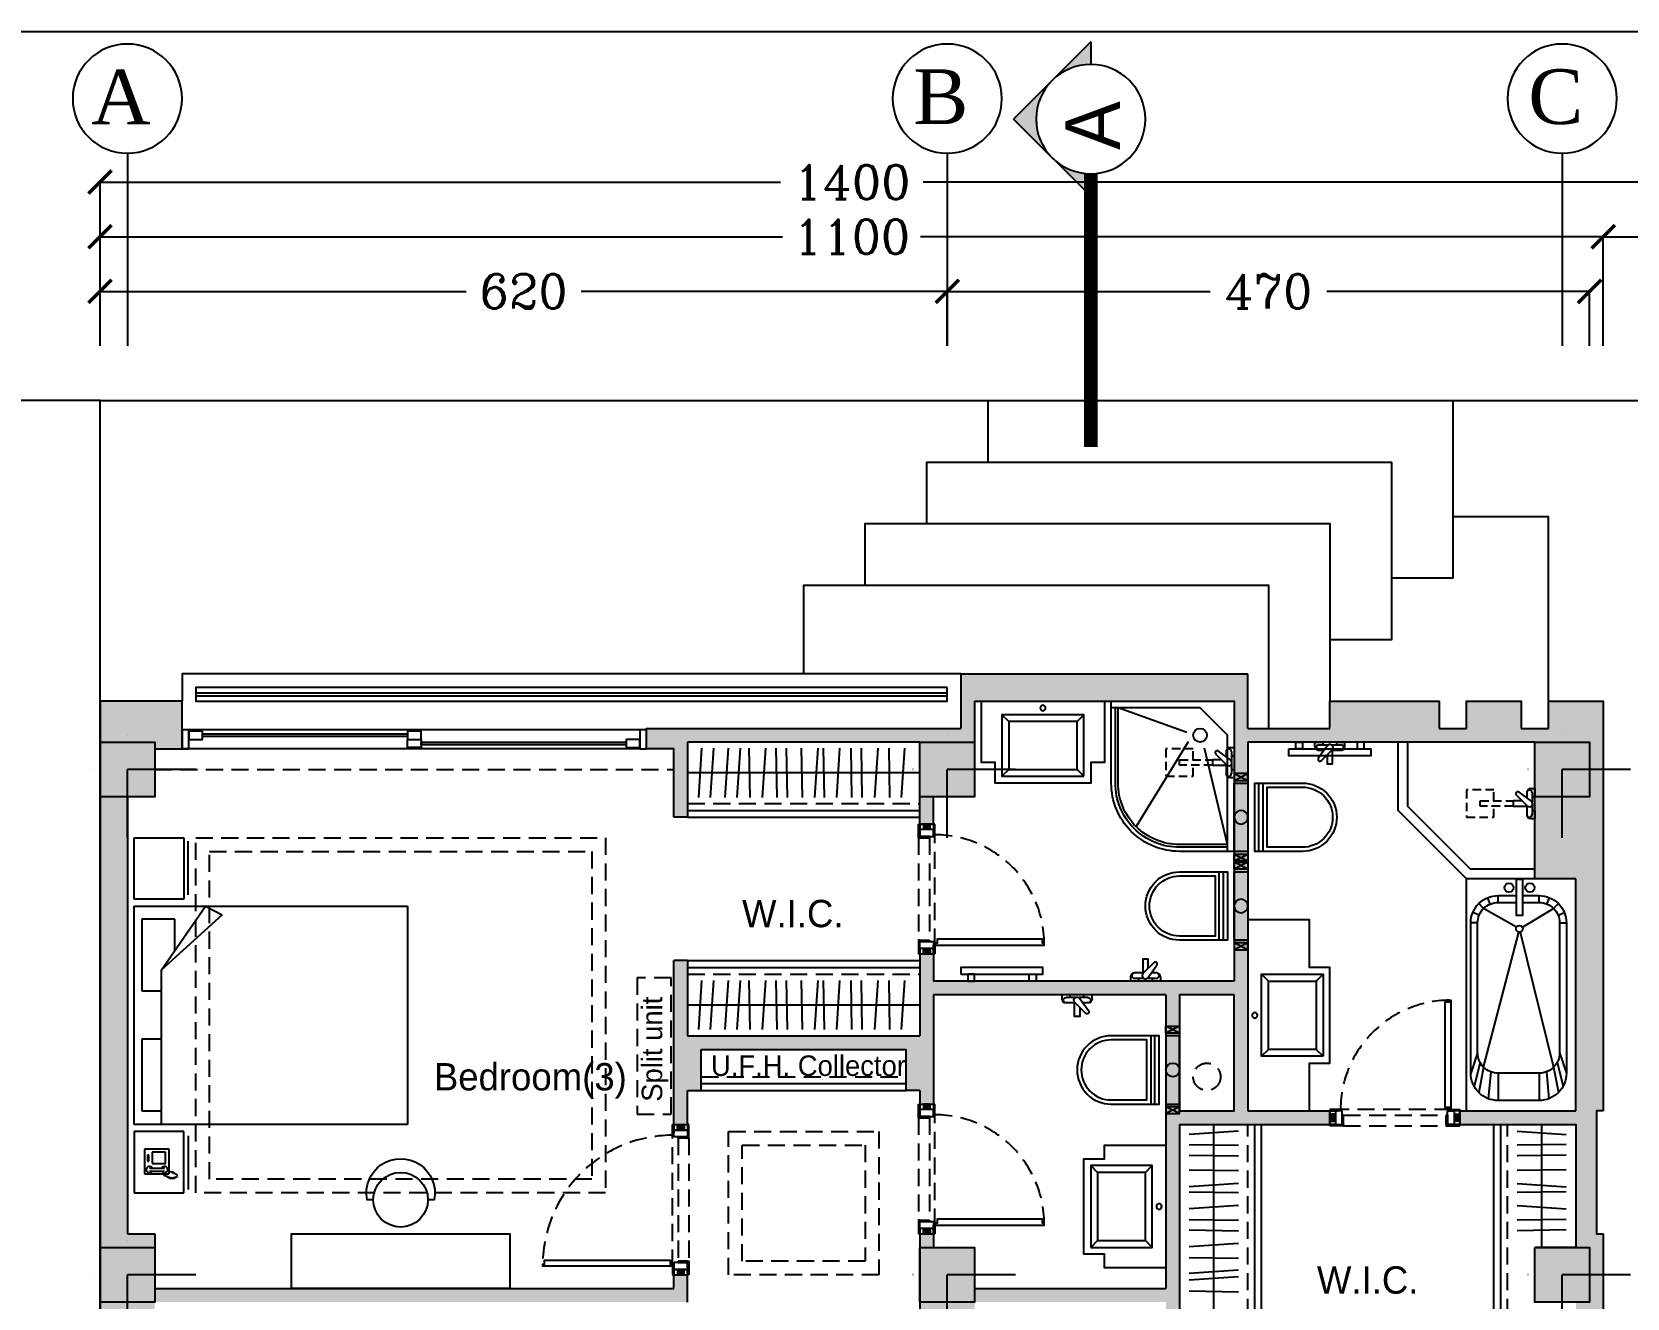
# Model space of a CAD drawing. Header units: millimetres. Extents: x 118878 to 201916, y 10986 to 20993.
# Drawn here: x 183731 to 184898, y 17536 to 18463 of the extents above; entities that cross this region are included whole.
import ezdxf
from ezdxf.enums import TextEntityAlignment as Align

# ---------------------------------------------------------------- set-up
doc = ezdxf.new("R2010")
doc.units = ezdxf.units.MM
doc.header["$LTSCALE"] = 100
doc.linetypes.add('DASHDOT', pattern=[1, 0.5, -0.25, 0, -0.25])
doc.linetypes.add('HIDDEN2', pattern=[0.1875, 0.125, -0.0625])
for name, color, linetype in [('0-ceiling opening', 240, 'HIDDEN2'), ('0-handrail', 135, 'Continuous'), ('0-WIN', 187, 'Continuous'), ('1', 1, 'Continuous'), ('2', 2, 'Continuous'), ('3', 3, 'Continuous'), ('7', 7, 'Continuous'), ('8', 8, 'HIDDEN2'), ('9', 11, 'Continuous'), ('AX', 1, 'Continuous'), ('bou', 4, 'Continuous'), ('DOOR', 2, 'Continuous'), ('furniture faz2', 181, 'Continuous'), ('K', 9, 'HIDDEN2'), ('text', 201, 'Continuous'), ('TOOLS', 1, 'Continuous')]:
    doc.layers.add(name, color=color, linetype=linetype)
doc.styles.add('2222', font='seguibli.ttf', dxfattribs={"height": 0.5})
doc.styles.add('ROMANC', font='ROMANC.SHX')
doc.styles.add('SANSSERIFBOLDOBLIQUE', font='romantic.ttf', dxfattribs={"height": 0.5})
doc.styles.add('SHEET', font='andlso.ttf')
doc.dimstyles.new('1', dxfattribs={"dimtxt": 25, "dimasz": 17, "dimexe": 0, "dimexo": 0, "dimgap": 10, "dimtad": 0, "dimdec": 0, "dimzin": 0, "dimdsep": 46, "dimtxsty": 'ROMANC', "dimblk": 'ARCHTICK', "dimcen": 0, "dimclrd": 1, "dimclre": 1, "dimclrt": 3, "dimadec": 0, "dimazin": 0, "dimtfac": 1, "dimtdec": 0, "dimtofl": 0, "dimtmove": 2, "dimatfit": 3, "dimldrblk": 'ARCHTICK', "dimfxl": 1, "dimtolj": 1, "dimtzin": 0, "dimarcsym": 0})

# ---------------------------------------------------------------- blocks, each defined once
blk = doc.blocks.new('D-W-90-16')
at = {"layer": 'DOOR', "color": 1}
for p, q in [((-7.5, 4), (-2.5, 1)), ((-2.5, 4), (-7.5, 1)), ((-7.5, -106), (-2.5, -103)), ((-2.5, -106), (-7.5, -103))]:
    blk.add_line(p, q, dxfattribs=at)
at = {"layer": 'DOOR', "color": 8, "linetype": 'HIDDEN2'}
for p, q in [((-11, -96), (-11, -6)), ((-3, -96), (-3, -6)), ((1, -2), (1, -100))]:
    blk.add_line(p, q, dxfattribs=at)
at = {"layer": 'DOOR', "color": 1}
for points in [[(-11, 4), (-10, 4), (-10, -6), (-11, -6)], [(-7.5, 4), (-7.5, 1), (-2.5, 1), (-2.5, 4)], [(1, 4), (0, 4), (0, -2), (1, -2)], [(-3, -6), (-3, -5), (-10, -5), (-10, -6)], [(-11, -106), (-10, -106), (-10, -96), (-11, -96)], [(-3, -96), (-3, -97), (-10, -97), (-10, -96)], [(-7.5, -106), (-7.5, -103), (-2.5, -103), (-2.5, -106)], [(1, -106), (0, -106), (0, -100), (1, -100)]]:
    blk.add_lwpolyline(points, close=True, dxfattribs=at)
at = {"layer": 'DOOR'}
for points in [[(-10, 4), (-10, 0), (0, 0), (0, 4)], [(-10, -106), (-10, -102), (0, -102), (0, -106)]]:
    blk.add_lwpolyline(points, close=True, dxfattribs=at)
at = {"layer": 'DOOR', "color": 3}
for points in [[(0, -5), (0, 0), (-10, 0), (-10, -5)], [(1.5, -2.3), (95.9, -2.3), (95.9, -3.8), (94.7, -3.8), (94.7, -6.8), (2.7, -6.8), (2.7, -3.8), (1.5, -3.8)], [(0, -97), (0, -102), (-10, -102), (-10, -97)]]:
    blk.add_lwpolyline(points, close=True, dxfattribs=at)
at = {"layer": 'DOOR', "color": 1}
blk.add_circle((0.8, -3), 0.75, dxfattribs=at)
at = {"layer": 'DOOR', "color": 1, "linetype": 'HIDDEN2'}
blk.add_arc((0.8, -3), 95.2, 270.4516, 359.5484, dxfattribs=at)
blk = doc.blocks.new('D-WC-1')
at = {"layer": 'DOOR', "color": 1}
for p, q in [((-4, 7.5), (-1, 2.5)), ((-4, 2.5), (-1, 7.5)), ((91, 7.5), (88, 2.5)), ((91, 2.5), (88, 7.5))]:
    blk.add_line(p, q, dxfattribs=at)
at = {"layer": 'DOOR', "color": 8, "linetype": 'HIDDEN2'}
for p, q in [((81, 11), (6, 11)), ((81, 3), (6, 3)), ((2, -1), (85, -1))]:
    blk.add_line(p, q, dxfattribs=at)
at = {"layer": 'DOOR', "color": 1}
for points in [[(-4, 11), (-4, 10), (6, 10), (6, 11)], [(-4, 7.5), (-1, 7.5), (-1, 2.5), (-4, 2.5)], [(6, 3), (5, 3), (5, 10), (6, 10)], [(91, 11), (91, 10), (81, 10), (81, 11)], [(81, 3), (82, 3), (82, 10), (81, 10)], [(91, -1), (91, 0), (85, 0), (85, -1)], [(91, 7.5), (88, 7.5), (88, 2.5), (91, 2.5)], [(-4, -1), (-4, 0), (2, 0), (2, -1)]]:
    blk.add_lwpolyline(points, close=True, dxfattribs=at)
at = {"layer": 'DOOR'}
for points in [[(-4, 0), (0, 0), (0, 10), (-4, 10)], [(91, 0), (87, 0), (87, 10), (91, 10)]]:
    blk.add_lwpolyline(points, close=True, dxfattribs=at)
at = {"layer": 'DOOR', "color": 3}
for points in [[(5, 0), (0, 0), (0, 10), (5, 10)], [(82, 0), (87, 0), (87, 10), (82, 10)], [(2.3, -1.5), (2.3, -80.9), (3.8, -80.9), (3.8, -79.7), (6.8, -79.7), (6.8, -2.7), (3.8, -2.7), (3.8, -1.5)]]:
    blk.add_lwpolyline(points, close=True, dxfattribs=at)
at = {"layer": 'DOOR', "color": 1}
blk.add_circle((3, -0.8), 0.75, dxfattribs=at)
at = {"layer": 'DOOR', "color": 1, "linetype": 'HIDDEN2'}
blk.add_arc((3, -0.8), 80.2, 270.4516, 359.5484, dxfattribs=at)
blk = doc.blocks.new('geberit toilet')
for p, q in [((-27, -4), (-32, -14)), ((-32, -4), (-27, -14)), ((27, -4), (32, -14)), ((32, -4), (27, -14))]:
    blk.add_line(p, q)
for points in [[(-27, -14), (-32, -14), (-32, -4), (-27, -4)], [(-25, -14), (25, -14), (25, -4), (-25, -4)], [(27, -14), (32, -14), (32, -4), (27, -4)], [(-25, -25), (25, -25), (25, -22), (-25, -22)]]:
    blk.add_lwpolyline(points, close=True)
for points in [[(0, -79), (0, -79, 0.414214), (25, -54), (25, -19), (-25, -19), (-25, -54, 0.414214)], [(0, -76, 0.414214), (22, -54), (22, -28), (-22, -28), (-22, -54, 0.414214)]]:
    blk.add_lwpolyline(points, format="xyb", close=True)
blk.add_circle((0, -9), 5)
blk = doc.blocks.new('shir-1')
for p, q in [((-19, 3), (-19, 0)), ((-13, 0), (-19, 0)), ((-9.3, 6), (-16, 6)), ((-9.2, 2), (-16, 2)), ((-13, 2), (-13, 0)), ((0, 2), (-6.8, 2)), ((0, 6), (-3.7, 6)), ((-3, 2), (-3, 0)), ((3, 0), (-3, 0)), ((3, 3), (3, 0))]:
    blk.add_line(p, q)
blk.add_lwpolyline([(-6.2, 2.5), (0.4, 11.6, 0.927043), (-1.9, 13.5), (-9.8, 5.5, 1)], format="xyb", close=True)
blk.add_lwpolyline([(-6, 9.4), (-6, 16), (-10, 16), (-10, 6)])
for centre, radius, start, end in [((-16, 3), 3, 90, 180), ((-16, 4), 2, 90, 270), ((0, 4), 2, 270, 90), ((0, 3), 3, 0, 90)]:
    blk.add_arc(centre, radius, start, end)
blk = doc.blocks.new('RECTANG')
for p, q in [((1, 1), (0, 1)), ((0, 1), (0, 0)), ((1, 0), (1, 1)), ((0, 0), (1, 0))]:
    blk.add_line(p, q)
blk = doc.blocks.new('bed-160')
for p, q in [((0, 85), (0, 130)), ((0, 130), (36.4, 130)), ((36.4, 130), (36.4, 85)), ((21.6, 116.3), (22, 117.7)), ((22.5, 116.8), (22.9, 118.1)), ((23.4, 117.2), (23.8, 118.6)), ((24.3, 117.7), (24.7, 119)), ((25.1, 118.1), (25.6, 119.4)), ((26, 118.6), (26.5, 119.9)), ((26.9, 118.6), (27.4, 119.9)), ((27.8, 118.6), (28.3, 119.9)), ((28.7, 118.6), (29.1, 119.9)), ((29.6, 118.1), (30, 119.4)), ((30, 115.5), (30.5, 116.8)), ((30.5, 117.7), (30.9, 119)), ((31.1, 116.6), (31.5, 118)), ((39.5, 88.2), (39.5, 127.6)), ((11.2, 114.1), (22.2, 114.1)), ((11.2, 111.9), (22.2, 111.9)), ((14.9, 106.5), (14.9, 106.5)), ((17, 106.5), (17, 106.5)), ((19.1, 106.5), (19.1, 106.5)), ((21.1, 106.5), (21.1, 106.5)), ((24.4, 113.8), (26.9, 114.6)), ((27.4, 114.1), (27.8, 115.5)), ((28.3, 114.6), (28.7, 115.9)), ((29.1, 115), (29.6, 116.3)), ((14.9, 104.4), (14.9, 104.4)), ((14.9, 102.4), (14.9, 102.4)), ((17, 104.4), (17, 104.4)), ((17, 102.4), (17, 102.4)), ((19.1, 104.4), (19.1, 104.4)), ((19.1, 102.4), (19.1, 102.4)), ((21.1, 104.4), (21.1, 104.4)), ((21.1, 102.4), (21.1, 102.4)), ((36.4, 85), (0, 85)), ((200, 80), (0, 80)), ((0, 80), (0, -80)), ((20, 80), (20, -33.2)), ((200, -80), (200, 80)), ((5.5, 17.5), (5.5, 70)), ((5.5, 70), (20, 70)), ((20, 17.5), (5.5, 17.5)), ((5.5, -70.4), (5.5, -17.9)), ((5.5, -17.9), (20, -17.9)), ((20, -33.2), (52.2, -80)), ((64.5, -73.6), (20, -33.2)), ((29.7, -47.4), (29.7, -70.4)), ((0, -80), (200, -80)), ((29.7, -70.4), (5.5, -70.4)), ((52.2, -80), (64.5, -73.6)), ((0, -85), (0, -130)), ((36.4, -85), (0, -85)), ((36.4, -130), (36.4, -85)), ((39.5, -88.2), (39.5, -127.6)), ((0, -130), (36.4, -130))]:
    blk.add_line(p, q)
at = {"extrusion": (0, 0, -1)}
for centre, start_param, end_param in [((11.2, 113), 2.853464, 8.14211), ((22.2, 113), 5.995057, 11.283703)]:
    blk.add_ellipse(centre, major_axis=(-1.64, 1.64), ratio=1, start_param=start_param, end_param=end_param, dxfattribs=at)
at = {"extrusion": (0, 0, -1), "rotation": 270}
for p, xscale, yscale, zscale in [((-25.6, 116.1), 18.1846601321781, 17.96035895911056, -18.1846601321781), ((-10.7, 106.9), 4.501684322508348, 1.038850228271157, -4.501684322508348), ((-22.9, 108.6), 8.310801826169257, 9.695935463864133, -8.310801826169257)]:
    blk.add_blockref('RECTANG', p, dxfattribs=dict(at, xscale=xscale, yscale=yscale, zscale=zscale))
blk = doc.blocks.new('SSS-90')
for p, q in [((15, -20), (10, -15)), ((50, -20), (55, -15)), ((10, -75), (15, -70)), ((50, -70), (55, -75))]:
    blk.add_line(p, q)
blk.add_lwpolyline([(0, -90), (45, -90), (45, -80), (60, -80), (60, -10), (45, -10), (45, 0), (0, 0), (0, -90)])
for points in [[(55, -75), (10, -75), (10, -15), (55, -15)], [(50, -70), (15, -70), (15, -20), (50, -20)]]:
    blk.add_lwpolyline(points, close=True)
at = {"ltscale": 0.4}
blk.add_circle((5, -45), 2, dxfattribs=at)
blk = doc.blocks.new('shir-dush')
for p, q in [((-19, 3), (-19, 0)), ((-13, 0), (-19, 0)), ((-9.3, 6), (-16, 6)), ((-9.2, 2), (-16, 2)), ((-13, 2), (-13, 0)), ((0, 2), (-6.8, 2)), ((0, 6), (-3.7, 6)), ((-3, 2), (-3, 0)), ((3, 0), (-3, 0)), ((3, 3), (3, 0))]:
    blk.add_line(p, q)
at = {"linetype": 'HIDDEN2', "ltscale": 0.5}
blk.add_lwpolyline([(-6, 30), (2, 30), (2, 50), (-18, 50), (-18, 30), (-10, 30)], dxfattribs=at)
blk.add_lwpolyline([(-6, 16), (-10, 16), (-10, 40), (-6, 40)], close=True, dxfattribs=at)
blk.add_lwpolyline([(-6.2, 2.5), (0.4, 11.6, 0.927043), (-1.9, 13.5), (-9.8, 5.5, 1)], format="xyb", close=True)
blk.add_lwpolyline([(-6, 9.4), (-6, 16), (-10, 16), (-10, 6)])
for centre, radius, start, end in [((-16, 3), 3, 90, 180), ((-16, 4), 2, 90, 270), ((0, 4), 2, 270, 90), ((0, 3), 3, 0, 90)]:
    blk.add_arc(centre, radius, start, end)
blk = doc.blocks.new('z-d-45')
for p, q in [((5, 105), (21.8, 34.5)), ((33.8, 29.7), (71.8, 91.8)), ((34.8, 23), (85, 5))]:
    blk.add_line(p, q)
blk.add_lwpolyline([(90, 5), (90, 0), (0, 0), (0, 110), (5, 110), (5, 25), (25, 5), (90, 5)])
for points in [[(5, 110), (40, 110, -0.414214), (90, 60), (90, 5)], [(5, 107), (40, 107, -0.414214), (87, 60), (87, 5)], [(5, 105), (40, 105, -0.414214), (85, 60), (85, 5)]]:
    blk.add_lwpolyline(points, format="xyb")
blk.add_circle((25, 25), 5)
blk = doc.blocks.new('SSS-140')
for p, q in [((10, 100), (15, 95)), ((50, 95), (55, 100)), ((15, 45), (10, 40)), ((50, 45), (55, 40))]:
    blk.add_line(p, q)
blk.add_lwpolyline([(0, 140), (45, 140), (45, 105), (60, 105), (60, 35), (45, 35), (45, 0), (0, 0), (0, 140)])
for points in [[(55, 100), (10, 100), (10, 40), (55, 40)], [(50, 95), (15, 95), (15, 45), (50, 45)]]:
    blk.add_lwpolyline(points, close=True)
at = {"ltscale": 0.4}
blk.add_circle((5, 70), 2, dxfattribs=at)
blk = doc.blocks.new('stools')
blk.add_lwpolyline([(0, -20), (0, -24.5, 1.224745), (0, 24.5), (0, 20)], format="xyb")
for start, end in [(90, 270), (270, 90)]:
    blk.add_arc((0, 0), 20, start, end)
blk = doc.blocks.new('C1')
at = {"layer": 'AX'}
blk.add_line((0, 100), (0, 0), dxfattribs=at)
blk.add_circle((0, 128.35), 28.35, dxfattribs=at)
blk = doc.blocks.new('_ArchTick')
at = {"color": 0, "linetype": 'ByBlock', "const_width": 0.15}
blk.add_lwpolyline([(-0.5, -0.5), (0.5, 0.5)], dxfattribs=at)
blk = doc.blocks.new('*D245')
at = {"layer": 'AX', "color": 1, "linetype": 'Continuous', "lineweight": -2, "transparency": 16777216}
for p, q in [((0, 290), (0, 330)), ((0, 330), (267.9, 330)), ((620, 330), (352.1, 330)), ((620, 290), (620, 330))]:
    blk.add_line(p, q, dxfattribs=at)
at = {"layer": 'Defpoints', "color": 0, "transparency": 16777216}
for p in [(620, 330), (0, 290), (620, 290)]:
    blk.add_point(p, dxfattribs=at)
at = {"layer": 'AX', "color": 1, "lineweight": -2, "transparency": 16777216, "xscale": 17, "yscale": 17, "zscale": 17, "rotation": 180}
blk.add_blockref('_ArchTick', (0, 330), dxfattribs=at)
at = {"layer": 'AX', "color": 1, "lineweight": -2, "transparency": 16777216, "xscale": 17, "yscale": 17, "zscale": 17}
blk.add_blockref('_ArchTick', (620, 330), dxfattribs=at)
at = {"layer": 'AX', "color": 3, "transparency": 16777216, "insert": (310, 330), "char_height": 25, "attachment_point": 5, "style": 'ROMANC'}
blk.add_mtext('\\A1;620', dxfattribs=at)
blk = doc.blocks.new('*D246')
at = {"layer": 'AX', "color": 1, "linetype": 'Continuous', "lineweight": -2, "transparency": 16777216}
for p, q in [((620, 290), (620, 330)), ((620, 330), (812.3, 330)), ((1090, 330), (897.7, 330)), ((1090, 290), (1090, 330))]:
    blk.add_line(p, q, dxfattribs=at)
at = {"layer": 'Defpoints', "color": 0, "transparency": 16777216}
for p in [(1090, 330), (620, 290), (1090, 290)]:
    blk.add_point(p, dxfattribs=at)
at = {"layer": 'AX', "color": 1, "lineweight": -2, "transparency": 16777216, "xscale": 17, "yscale": 17, "zscale": 17, "rotation": 180}
blk.add_blockref('_ArchTick', (620, 330), dxfattribs=at)
at = {"layer": 'AX', "color": 1, "lineweight": -2, "transparency": 16777216, "xscale": 17, "yscale": 17, "zscale": 17}
blk.add_blockref('_ArchTick', (1090, 330), dxfattribs=at)
at = {"layer": 'AX', "color": 3, "transparency": 16777216, "insert": (855, 330), "char_height": 25, "attachment_point": 5, "style": 'ROMANC'}
blk.add_mtext('\\A1;470', dxfattribs=at)
blk = doc.blocks.new('col40x40')
at = {"layer": 'AX'}
h = blk.add_hatch(color=252, dxfattribs=at)
h.dxf.hatch_style = 1
h.paths.add_polyline_path([(-20, -20), (20, -20), (20, 20), (-20, 20)])
at = {"layer": 'AX', "linetype": 'DASHDOT'}
for p, q in [((0, 50), (0, -50)), ((50, 0), (-50, 0))]:
    blk.add_line(p, q, dxfattribs=at)
at = {"layer": 'AX', "color": 7}
blk.add_lwpolyline([(-20, -20), (20, -20), (20, 20), (-20, 20)], close=True, dxfattribs=at)
blk = doc.blocks.new('ax-t1')
at = {"xscale": -1}
for p in [(30, -260), (480, -260), (1080, -260), (30, -980), (480, -980), (1080, -980), (30, -1350), (480, -1350), (1080, -1350)]:
    blk.add_blockref('col40x40', p, dxfattribs=at)
blk = doc.blocks.new('*D247')
at = {"layer": 'AX', "color": 1, "linetype": 'Continuous', "lineweight": -2, "transparency": 16777216}
for p, q in [((0, 290), (0, 370)), ((0, 370), (499.5, 370)), ((1100, 370), (600.5, 370)), ((1100, 290), (1100, 370))]:
    blk.add_line(p, q, dxfattribs=at)
at = {"layer": 'Defpoints', "color": 0, "transparency": 16777216}
for p in [(0, 370), (0, 290), (1100, 290)]:
    blk.add_point(p, dxfattribs=at)
at = {"layer": 'AX', "color": 1, "lineweight": -2, "transparency": 16777216, "xscale": 17, "yscale": 17, "zscale": 17, "rotation": 180}
blk.add_blockref('_ArchTick', (0, 370), dxfattribs=at)
at = {"layer": 'AX', "color": 1, "lineweight": -2, "transparency": 16777216, "xscale": 17, "yscale": 17, "zscale": 17}
blk.add_blockref('_ArchTick', (1100, 370), dxfattribs=at)
at = {"layer": 'AX', "color": 3, "transparency": 16777216, "insert": (550, 370), "char_height": 25, "attachment_point": 5, "style": 'ROMANC'}
blk.add_mtext('\\A1;1100', dxfattribs=at)
blk = doc.blocks.new('*D253')
at = {"layer": 'AX', "color": 1, "linetype": 'Continuous', "lineweight": -2, "transparency": 16777216}
for p, q in [((0, 290), (0, 410)), ((0, 410), (497.9, 410)), ((1400, 410), (602.4, 410)), ((1400, 290), (1400, 410))]:
    blk.add_line(p, q, dxfattribs=at)
at = {"layer": 'Defpoints', "color": 0, "transparency": 16777216}
for p in [(1400, 410), (0, 290), (1400, 290)]:
    blk.add_point(p, dxfattribs=at)
at = {"layer": 'AX', "color": 1, "lineweight": -2, "transparency": 16777216, "xscale": 17, "yscale": 17, "zscale": 17, "rotation": 180}
blk.add_blockref('_ArchTick', (0, 410), dxfattribs=at)
at = {"layer": 'AX', "color": 1, "lineweight": -2, "transparency": 16777216, "xscale": 17, "yscale": 17, "zscale": 17}
blk.add_blockref('_ArchTick', (1400, 410), dxfattribs=at)
at = {"layer": 'AX', "color": 3, "transparency": 16777216, "insert": (550.2, 410), "char_height": 25, "attachment_point": 5, "style": 'ROMANC'}
blk.add_mtext('\\A1;1400', dxfattribs=at)
blk = doc.blocks.new('*D241')
at = {"layer": 'AX', "color": 1, "linetype": 'Continuous', "lineweight": -2, "transparency": 16777216}
for p, q in [((1100, 290), (1100, 370)), ((1100, 370), (1207.9, 370)), ((1400, 370), (1292.1, 370)), ((1400, 290), (1400, 370))]:
    blk.add_line(p, q, dxfattribs=at)
at = {"layer": 'Defpoints', "color": 0, "transparency": 16777216}
for p in [(1400, 370), (1100, 290), (1400, 290)]:
    blk.add_point(p, dxfattribs=at)
at = {"layer": 'AX', "color": 1, "lineweight": -2, "transparency": 16777216, "xscale": 17, "yscale": 17, "zscale": 17, "rotation": 180}
blk.add_blockref('_ArchTick', (1100, 370), dxfattribs=at)
at = {"layer": 'AX', "color": 1, "lineweight": -2, "transparency": 16777216, "xscale": 17, "yscale": 17, "zscale": 17}
blk.add_blockref('_ArchTick', (1400, 370), dxfattribs=at)
at = {"layer": 'AX', "color": 3, "transparency": 16777216, "insert": (1250, 370), "char_height": 25, "attachment_point": 5, "style": 'ROMANC'}
blk.add_mtext('\\A1;300', dxfattribs=at)
blk = doc.blocks.new('towel-warmer')
for points in [[(-30, 5), (30, 5), (30, 10), (-30, 10)], [(-25, 0), (-20, 0), (-20, 5), (-25, 5)], [(25, 0), (20, 0), (20, 5), (25, 5)]]:
    blk.add_lwpolyline(points, close=True)
blk = doc.blocks.new('WAN-01')
for p, q in [((-281.2, 51.2), (-288.3, 58.3)), ((-254, 5.5), (-281.2, 51.2)), ((-271.5, 57.7), (-275.3, 67)), ((-260, 60), (-260, 70)), ((-246.6, 2.3), (-48.8, 51.2)), ((-70, 60), (-40, 70)), ((-55.9, 56.5), (-21.2, 65.3)), ((-48.8, 51.2), (-11.7, 58.3)), ((-290, 30), (-300, 30)), ((-287.7, 41.5), (-297, 45.3)), ((-42, 40.8), (-2.7, 44.4)), ((-40, 30), (0, 30)), ((-48.8, -51.2), (-246.6, 0.1)), ((-253.9, -3.1), (-281.2, -51.2)), ((-290, -30), (-300, -30)), ((-287.7, -41.5), (-297, -45.3)), ((-42, -40.8), (-2.7, -44.4)), ((-40, -30), (0, -30)), ((-281.2, -51.2), (-288.3, -58.3)), ((-271.5, -57.7), (-275.3, -67)), ((-260, -60), (-260, -70)), ((-70, -60), (-40, -70)), ((-55.9, -56.5), (-21.2, -65.3)), ((-48.8, -51.2), (-11.7, -58.3))]:
    blk.add_line(p, q)
for points in [[(-300, 6.2), (-300, 30, -0.414214), (-260, 70), (-40, 70, -0.414214), (0, 30), (0, -30, -0.414214), (-40, -70), (-260, -70, -0.414214), (-300, -30), (-300, -3.8)], [(-290, 6.2), (-290, 30, -0.414214), (-260, 60), (-70, 60, -0.414214), (-40, 30), (-40, -30, -0.414214), (-70, -60), (-260, -60, -0.414214), (-290, -30), (-290, -3.8)]]:
    blk.add_lwpolyline(points, format="xyb")
blk.add_lwpolyline([(-323.7, -3.8), (-271.4, -3.8), (-271.4, 6.2), (-323.7, 6.2)], close=True)
for centre, radius in [((-311.7, 16.6, -560), 6.78), ((-251.4, 1.2), 5), ((-311.7, -14.1, -560), 6.78)]:
    blk.add_circle(centre, radius)
blk = doc.blocks.new('win-plan-11')
at = {"layer": '0-WIN'}
for p, q in [((-30, 14), (-365, 14)), ((-30, 0), (-360, 0))]:
    blk.add_line(p, q, dxfattribs=at)
for points in [[(-360, 0), (-365, 0), (-365, 14), (-360, 14)], [(-200, 7), (-190, 7), (-190, 13), (-200, 13)], [(-30, 7), (-40, 7), (-40, 13), (-30, 13)], [(-25, 0), (-30, 0), (-30, 14), (-25, 14)], [(-350, 1), (-360, 1), (-360, 7), (-350, 7)], [(-350, 3), (-200, 3), (-200, 5), (-350, 5)], [(-190, 1), (-200, 1), (-200, 7), (-190, 7)], [(-190, 9), (-40, 9), (-40, 11), (-190, 11)]]:
    blk.add_lwpolyline(points, close=True, dxfattribs=at)
blk = doc.blocks.new('SEC-SSS1')
at = {"layer": 'TOOLS'}
h = blk.add_hatch(color=3, dxfattribs=at)
h.dxf.hatch_style = 1
h.paths.add_polyline_path([(56.6, -56.6), (28.3, -28.3, -0.198912), (40, -56.6, -0.198912), (28.3, -84.9)])
h.paths.add_polyline_path([(28.3, -84.9, -0.198912), (0, -96.6), (0, -113.1)])
h.paths.add_polyline_path([(0, 0), (0, -16.6, -0.198912), (28.3, -28.3)])
at = {"layer": 'TOOLS', "color": 3}
for p, q in [((0, 0), (0, -16.6)), ((0, 0), (56.6, -56.6)), ((0, -113.1), (56.6, -56.6))]:
    blk.add_line(p, q, dxfattribs=at)
at = {"layer": 'TOOLS', "color": 3, "linetype": 'DASHDOT', "const_width": 10}
blk.add_lwpolyline([(0, -96.6), (0, -296.6)], dxfattribs=at)
at = {"layer": 'TOOLS', "color": 3}
blk.add_circle((0, -56.6), 40, dxfattribs=at)
blk = doc.blocks.new('SEC-S-N-1')
at = {"layer": '3', "xscale": -1}
blk.add_blockref('SEC-SSS1', (725, 262.7), dxfattribs=at)
at = {"layer": 'TOOLS', "style": '2222'}
blk.add_text('A', height=40, rotation=90, dxfattribs=at).set_placement((726.4, 201.4), align=Align.MIDDLE)
blk = doc.blocks.new('AX-01')
at = {"layer": 'AX', "extrusion": (0, 0, -1), "xscale": 1.41093474426815, "yscale": 1.41093474426815, "zscale": -1.41093474426815}
for p in [(-20, 290), (-620, 290), (-1070, 290)]:
    blk.add_blockref('C1', p, dxfattribs=at)
at = {"layer": 'AX', "rotation": 180}
blk.add_blockref('ax-t1', (1100, -1370), dxfattribs=at)
at = {"layer": 'AX', "color": 3, "style": 'SANSSERIFBOLDOBLIQUE'}
for s, p in [('A', (15.3, 472.5)), ('B', (615.3, 472.5)), ('C', (1065.3, 472.5))]:
    blk.add_text(s, height=40, dxfattribs=at).set_placement(p, align=Align.MIDDLE)
at = {"layer": 'AX'}
dim = blk.add_linear_dim(base=(1400, 410), p1=(0, 290), p2=(1400, 290), dimstyle='1', override={"dimfxl": 0}, dxfattribs=at)
dim.commit()
dim.dimension.update_dxf_attribs({"geometry": '*D253', "text_midpoint": (550.2, 410), "dimtype": 160})
for base, p1, p2, picture, middle in [((0, 370), (1100, 290), (0, 290), '*D247', (550, 370)), ((1400, 370), (1100, 290), (1400, 290), '*D241', (1250, 370)), ((620, 330), (0, 290), (620, 290), '*D245', (310, 330)), ((1090, 330), (620, 290), (1090, 290), '*D246', (855, 330))]:
    dim = blk.add_linear_dim(base=base, p1=p1, p2=p2, dimstyle='1', override={"dimfxl": 0}, dxfattribs=at)
    dim.commit()
    dim.dimension.update_dxf_attribs({"geometry": picture, "text_midpoint": middle})

msp = doc.modelspace()

# ---------------------------------------------------------------- hatches: boundary and pattern name
at = {"layer": '9'}
h = msp.add_hatch(color=256, dxfattribs=at)
h.paths.add_polyline_path([(184881, 17973), (184841, 17973), (184841, 17953), (184821, 17953), (184821, 17973), (184781, 17973), (184781, 17953), (184761, 17953), (184761, 17973), (184681, 17973), (184681, 17953), (184621, 17953), (184621, 17993), (184411, 17993), (184411, 17953), (184181, 17953), (184181, 17938), (184201, 17938), (184201, 17888), (184211, 17888), (184211, 17943), (184381, 17943), (184381, 17883), (184391, 17883), (184391, 17903), (184421, 17903), (184421, 17973), (184611, 17973), (184611, 17768), (184391, 17768), (184391, 17788), (184381, 17788), (184381, 17728), (184211, 17728), (184211, 17783), (184201, 17783), (184201, 17663), (184211, 17663), (184211, 17688), (184221, 17688), (184221, 17718), (184371, 17718), (184371, 17688), (184381, 17688), (184381, 17678), (184391, 17678), (184391, 17758), (184561, 17758), (184561, 17543), (184421, 17543), (184421, 17573), (184391, 17573), (184391, 17583), (184381, 17583), (184381, 17523), (184351, 17523), (184351, 17503), (184361, 17503), (184361, 17513), (184631, 17513), (184631, 17523), (184571, 17523), (184571, 17663), (184681, 17663), (184681, 17673), (184621, 17673), (184621, 17943), (184831, 17943), (184831, 17843), (184861, 17843), (184861, 17673), (184776, 17673), (184776, 17663), (184861, 17663), (184861, 17573), (184831, 17573), (184831, 17533), (184861, 17533), (184861, 17463), (184741, 17463), (184741, 17523), (184731, 17523), (184731, 17003), (184691, 17003), (184691, 16983), (184741, 16983), (184741, 17443), (184881, 17443), (184881, 17583), (184876, 17583), (184876, 17673), (184881, 17673)])
h.paths.add_polyline_path([(184611, 17758), (184611, 17673), (184571, 17673), (184571, 17758)], flags=16)
h.paths.add_polyline_path([(184561, 17533), (184561, 17523), (184421, 17523), (184421, 17533)], flags=16)
h.paths.add_polyline_path([(184876, 16858), (184826, 16858), (184826, 16808), (184876, 16808)])
h.paths.add_polyline_path([(184426, 16858), (184381, 16858), (184381, 16808), (184426, 16808)])
h.paths.add_polyline_path([(184401, 17003), (184361, 17003), (184361, 17393), (184351, 17393), (184351, 16983), (184401, 16983)], flags=17)
h.paths.add_polyline_path([(183821, 17533), (184211, 17533), (184211, 17553), (184201, 17553), (184201, 17543), (183821, 17543), (183821, 17583), (183801, 17583), (183801, 17903), (183821, 17903), (183821, 17938), (183841, 17938), (183841, 17973), (183781, 17973), (183781, 16573), (183861, 16573), (183861, 16713), (183801, 16713), (183801, 16813), (183821, 16813), (183821, 16853), (183801, 16853), (183801, 17143), (183821, 17143)])
h.paths.add_polyline_path([(183841, 16693), (183841, 16593), (183801, 16593), (183801, 16693)], flags=16)

# ---------------------------------------------------------------- linework, layer by layer
at = {"layer": '0-handrail'}
for p, q in [((183851, 17979), (184401, 17979)), ((183851, 17977), (184401, 17977))]:
    msp.add_line(p, q, dxfattribs=at)
msp.add_lwpolyline([(184401, 17983), (183851, 17983), (183851, 17973), (184401, 17973)], close=True, dxfattribs=at)
at = {"layer": '1'}
for p, q in [((184211, 17888), (184381, 17888)), ((184211, 17783), (184381, 17783)), ((184221, 17688), (184371, 17688)), ((184631, 17523), (184631, 17663)), ((184801, 17523), (184801, 17663))]:
    msp.add_line(p, q, dxfattribs=at)
for points in [[(183781, 17973), (183781, 18193), (184431, 18193)], [(184431, 18148), (184431, 18193), (184771, 18193), (184771, 18063), (184726, 18063)], [(184386, 18103), (184386, 18148), (184726, 18148), (184726, 18018), (184681, 18018)], [(184841, 17973), (184841, 18108), (184771, 18108)], [(184341, 18058), (184341, 18103), (184681, 18103), (184681, 17973)], [(184296, 17993), (184296, 18058), (184636, 18058), (184636, 17953)]]:
    msp.add_lwpolyline(points, dxfattribs=at)
at = {"layer": '2'}
msp.add_lwpolyline([(184411, 17993), (183841, 17993), (183841, 17973)], dxfattribs=at)
at = {"layer": '3'}
for p, q in [((184211, 17893), (184381, 17893)), ((184211, 17778), (184381, 17778)), ((184221, 17693), (184371, 17693)), ((184626, 17523), (184626, 17663)), ((184806, 17523), (184806, 17663))]:
    msp.add_line(p, q, dxfattribs=at)
msp.add_lwpolyline([(182916, 15463), (185916, 15463), (185916, 18463), (182916, 18463)], close=True, dxfattribs=at)
at = {"layer": '7'}
for p, q in [((184411, 17993), (184621, 17993)), ((184411, 17993), (184411, 17953)), ((184621, 17953), (184621, 17993)), ((183781, 17973), (183781, 16573)), ((184421, 17973), (184611, 17973)), ((184421, 17973), (184421, 17903)), ((184611, 17973), (184611, 17768)), ((184211, 17943), (184211, 17888)), ((184381, 17943), (184211, 17943)), ((184381, 17883), (184381, 17943)), ((184621, 17953), (184681, 17953)), ((184621, 17943), (184621, 17673)), ((184831, 17943), (184621, 17943)), ((184761, 17953), (184781, 17953)), ((184821, 17953), (184841, 17953)), ((184831, 17843), (184831, 17943)), ((183821, 17938), (183821, 17903)), ((183821, 17903), (183801, 17903)), ((183801, 17903), (183801, 17583)), ((184391, 17883), (184391, 17903)), ((184421, 17903), (184391, 17903)), ((184211, 17888), (184201, 17888)), ((184391, 17883), (184381, 17883)), ((184381, 17883), (184391, 17883)), ((184861, 17843), (184831, 17843)), ((184861, 17673), (184861, 17843)), ((184201, 17663), (184201, 17783)), ((184211, 17783), (184201, 17783)), ((184211, 17783), (184211, 17728)), ((184381, 17788), (184391, 17788)), ((184381, 17788), (184381, 17728)), ((184391, 17788), (184391, 17768)), ((184611, 17768), (184391, 17768)), ((184561, 17758), (184391, 17758)), ((184391, 17758), (184391, 17678)), ((184561, 17758), (184561, 17543)), ((184211, 17728), (184381, 17728)), ((184221, 17718), (184371, 17718)), ((184211, 17663), (184211, 17688)), ((184381, 17688), (184381, 17678)), ((184381, 17678), (184391, 17678)), ((184201, 17663), (184211, 17663)), ((184571, 17663), (184681, 17663)), ((184571, 17663), (184571, 17523)), ((184621, 17673), (184681, 17673)), ((184681, 17673), (184681, 17663)), ((184776, 17673), (184861, 17673)), ((183801, 17583), (183821, 17583)), ((183821, 17583), (183821, 17543)), ((184381, 17583), (184381, 17523)), ((184421, 17573), (184421, 17543)), ((184831, 17533), (184831, 17573)), ((184201, 17543), (184201, 17553)), ((184201, 17553), (184211, 17553)), ((184211, 17533), (184211, 17553)), ((183821, 17543), (184201, 17543)), ((184421, 17543), (184561, 17543))]:
    msp.add_line(p, q, dxfattribs=at)
for points in [[(185916, 17593), (185181, 17593), (185181, 15493), (183781, 15493), (183781, 18193), (182916, 18193)], [(183821, 17938), (183841, 17938), (183841, 17973), (183781, 17973)], [(184681, 17953), (184681, 17973), (184761, 17973), (184761, 17953)], [(184781, 17953), (184781, 17973), (184821, 17973), (184821, 17953)], [(184841, 17953), (184841, 17973), (184881, 17973), (184881, 17673)], [(184201, 17888), (184201, 17938), (184181, 17938), (184181, 17953), (184411, 17953)], [(184211, 17688), (184221, 17688), (184221, 17718)], [(184381, 17688), (184371, 17688), (184371, 17718)], [(184776, 17673), (184776, 17663), (184861, 17663), (184861, 17573), (184831, 17573)], [(184881, 17673), (184876, 17673), (184876, 17583), (184881, 17583)], [(184381, 17583), (184391, 17583), (184391, 17573), (184421, 17573)], [(184881, 17583), (184881, 17443), (184741, 17443), (184741, 16983)]]:
    msp.add_lwpolyline(points, dxfattribs=at)
msp.add_lwpolyline([(184611, 17758), (184571, 17758), (184571, 17673), (184611, 17673)], close=True, dxfattribs=at)
at = {"layer": '8'}
for p, q in [((184211, 17898), (184381, 17898)), ((184211, 17773), (184381, 17773)), ((184221, 17698), (184371, 17698)), ((184621, 17523), (184621, 17663)), ((184811, 17523), (184811, 17663))]:
    msp.add_line(p, q, dxfattribs=at)
msp.add_circle((184591, 17698), 10, dxfattribs=at)
at = {"layer": 'bou', "color": 1}
msp.add_lwpolyline([(183781, 18193), (185181, 18193), (185181, 15493), (183781, 15493)], close=True, dxfattribs=at)
at = {"layer": 'furniture faz2'}
for p, q in [((184219.1, 17902.5), (184221.5, 17938.5)), ((184227.8, 17902.5), (184230.2, 17938.5)), ((184238.5, 17902.5), (184240.9, 17938.5)), ((184247.2, 17902.5), (184249.6, 17938.5)), ((184255.8, 17938.5), (184256.4, 17902.5)), ((184265.8, 17902.5), (184268.2, 17938.5)), ((184275.6, 17938.5), (184276.2, 17902.5)), ((184283.2, 17938.5), (184283.8, 17902.5)), ((184294.1, 17938.5), (184294.7, 17902.5)), ((184304.1, 17902.5), (184306.5, 17938.5)), ((184310.2, 17938.5), (184310.8, 17902.5)), ((184320.1, 17902.5), (184322.5, 17938.5)), ((184330.4, 17938.5), (184331, 17902.5)), ((184338, 17938.5), (184338.6, 17902.5)), ((184348, 17902.5), (184350.4, 17938.5)), ((184358.2, 17938.5), (184358.8, 17902.5)), ((184367.5, 17902.5), (184369.9, 17938.5)), ((184381, 17920.5), (184211, 17920.5)), ((184781, 17673), (184781, 17843)), ((184831, 17843), (184781, 17843)), ((184219.1, 17732.5), (184221.5, 17768.5)), ((184227.8, 17732.5), (184230.2, 17768.5)), ((184238.5, 17732.5), (184240.9, 17768.5)), ((184247.2, 17732.5), (184249.6, 17768.5)), ((184255.8, 17768.5), (184256.4, 17732.5)), ((184265.8, 17732.5), (184268.2, 17768.5)), ((184275.6, 17768.5), (184276.2, 17732.5)), ((184283.2, 17768.5), (184283.8, 17732.5)), ((184294.1, 17768.5), (184294.7, 17732.5)), ((184304.1, 17732.5), (184306.5, 17768.5)), ((184310.2, 17768.5), (184310.8, 17732.5)), ((184320.1, 17732.5), (184322.5, 17768.5)), ((184330.4, 17768.5), (184331, 17732.5)), ((184338, 17768.5), (184338.6, 17732.5)), ((184348, 17732.5), (184350.4, 17768.5)), ((184358.2, 17768.5), (184358.8, 17732.5)), ((184367.5, 17732.5), (184369.9, 17768.5)), ((184381, 17750.5), (184211, 17750.5)), ((184596, 17523), (184596, 17663)), ((184836, 17573), (184836, 17663)), ((184614, 17658.2), (184578, 17655.8)), ((184818, 17658.2), (184854, 17655.8)), ((184578, 17648.4), (184614, 17647.8)), ((184578, 17640.7), (184614, 17640.1)), ((184854, 17648.4), (184818, 17647.8)), ((184854, 17640.7), (184818, 17640.1)), ((184578, 17629.9), (184614, 17629.3)), ((184854, 17629.9), (184818, 17629.3)), ((184614, 17619.9), (184578, 17617.5)), ((184818, 17619.9), (184854, 17617.5)), ((184578, 17613.8), (184614, 17613.2)), ((184614, 17603.8), (184578, 17601.4)), ((184854, 17613.8), (184818, 17613.2)), ((184818, 17603.8), (184854, 17601.4)), ((184578, 17593.6), (184614, 17593)), ((184854, 17593.6), (184818, 17593)), ((184578, 17585.9), (184614, 17585.3)), ((184854, 17585.9), (184818, 17585.3)), ((184614, 17575.9), (184578, 17573.5)), ((184578, 17565.7), (184614, 17565.1)), ((184614, 17556.4), (184578, 17554)), ((184614, 17551.5), (184578, 17549.1)), ((184578, 17541.2), (184614, 17540.6))]:
    msp.add_line(p, q, dxfattribs=at)
for points in [[(184831, 17843), (184781, 17843), (184731, 17893), (184731, 17943)], [(184831, 17850), (184783.9, 17850), (184738, 17895.9), (184738, 17943)]]:
    msp.add_lwpolyline(points, dxfattribs=at)
at = {"layer": 'furniture faz2', "linetype": 'HIDDEN2'}
msp.add_lwpolyline([(184199, 17770.5), (184174, 17770.5), (184174, 17670.5), (184199, 17670.5)], close=True, dxfattribs=at)
at = {"layer": 'furniture faz2'}
msp.add_lwpolyline([(183921, 17543), (183921, 17583), (184081, 17583), (184081, 17543)], close=True, dxfattribs=at)
at = {"layer": 'K'}
msp.add_line((183821, 17923), (184201, 17923), dxfattribs=at)
for points in [[(184151, 17613), (183851, 17613), (183851, 17873), (184151, 17873)], [(184141, 17623), (183861, 17623), (183861, 17863), (184141, 17863)], [(184241, 17658), (184351, 17658), (184351, 17553), (184241, 17553)], [(184251, 17648), (184341, 17648), (184341, 17563), (184251, 17563)]]:
    msp.add_lwpolyline(points, close=True, dxfattribs=at)

# ---------------------------------------------------------------- block references
for p, rotation in [((184391, 17792), 90), ((184772, 17673), 180), ((184391, 17587), 90)]:
    msp.add_blockref('D-WC-1', p, dxfattribs=dict(rotation=rotation))
at = {"layer": '0-ceiling opening', "rotation": 179.999999999927}
msp.add_blockref('D-W-90-16', (184201, 17557), dxfattribs=at)
at = {"layer": '2'}
msp.add_blockref('AX-01', (183781, 17943), dxfattribs=at)
at = {"layer": '2', "xscale": -1, "rotation": 180}
msp.add_blockref('win-plan-11', (184206, 17952), dxfattribs=at)
at = {"layer": '3'}
msp.add_blockref('SEC-S-N-1', (183781, 18193), dxfattribs=at)
at = {"layer": 'furniture faz2', "xscale": -1}
for name, p, rotation in [('SSS-90', (184426, 17973), 90), ('towel-warmer', (184681, 17943), 180), ('geberit toilet', (184607, 17888), 90), ('bed-160', (183806, 17743), 180), ('geberit toilet', (184625, 17823), 270), ('SSS-140', (184621, 17813), 180), ('shir-1', (184504, 17758), 180), ('stools', (184001, 17608), 270)]:
    msp.add_blockref(name, p, dxfattribs=dict(at, rotation=rotation))
at = {"layer": 'furniture faz2'}
for name, p, rotation in [('z-d-45', (184611, 17973), 180), ('shir-1', (184673, 17943), 180), ('shir-dush', (184611, 17936), 90), ('shir-dush', (184831, 17906), 90), ('geberit toilet', (184575, 17703), 269.9999999999999)]:
    msp.add_blockref(name, p, dxfattribs=dict(at, rotation=rotation))
at = {"layer": 'furniture faz2', "xscale": 0.5, "yscale": 0.5, "zscale": 0.5, "rotation": 269.9999999999999}
msp.add_blockref('WAN-01', (184819.1, 17680.6), dxfattribs=at)
at = {"layer": 'furniture faz2'}
for name, p in [('shir-1', (184554, 17768)), ('towel-warmer', (184441, 17768))]:
    msp.add_blockref(name, p, dxfattribs=at)
at = {"layer": 'furniture faz2', "xscale": -1}
msp.add_blockref('SSS-90', (184561, 17648), dxfattribs=at)

# ---------------------------------------------------------------- texts
at = {"layer": 'furniture faz2', "style": 'SHEET'}
msp.add_text('Split unit', height=15, rotation=90, dxfattribs=at).set_placement((184192.4, 17679.7))
msp.add_text('U.F.H. Collector', height=15, dxfattribs=at).set_placement((184228.1, 17698.6))
at = {"layer": 'text', "style": 'SHEET'}
for s, p in [('W.I.C.', (184250.8, 17807.5)), ('Bedroom(3)', (184025.3, 17688)), ('W.I.C.', (184671.5, 17539.2))]:
    msp.add_text(s, height=20, dxfattribs=at).set_placement(p)

doc.saveas('drawing.dxf')
